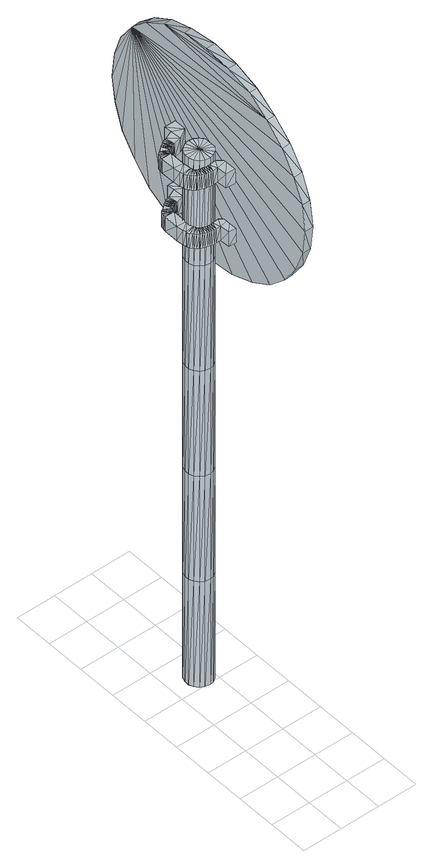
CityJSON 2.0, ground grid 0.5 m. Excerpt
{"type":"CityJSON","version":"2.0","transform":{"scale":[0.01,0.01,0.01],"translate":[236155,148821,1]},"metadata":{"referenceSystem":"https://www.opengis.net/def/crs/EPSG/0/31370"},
"CityObjects":{
"object1":{"type":"GenericCityObject","attributes":{"cluster":3,"mean_distance_to_centroid":0.0411,"new_centroid_x":236154.9,"new_centroid_y":148822.55,"mean_distance_to_camera":6.22,"H1":0,"H2":0,"Z_final":107.35,"cluster2":-1,"proj_x":236153.56,"proj_y":148826.31,"id_line":62766,"bearing_l":70.41,"distance":3.99,"orientation":"right","G_obj":70.41},"geometry":[{"type":"MultiSurface","lod":"2","boundaries":[[[0,1,2]],[[2,1,3]],[[3,1,4]],[[4,1,5]],[[5,1,6]],[[1,7,6]],[[1,8,7]],[[1,9,8]],[[1,10,9]],[[1,11,10]],[[1,12,11]],[[1,13,12]],[[1,14,13]],[[15,14,1]],[[16,15,1]],[[17,16,1]],[[18,17,1]],[[0,18,1]],[[19,20,0]],[[19,0,2]],[[21,19,2]],[[21,2,3]],[[21,3,22]],[[22,3,4]],[[22,4,23]],[[23,4,5]],[[23,5,24]],[[24,5,6]],[[24,6,25]],[[25,6,7]],[[25,7,26]],[[26,7,8]],[[26,8,27]],[[8,9,27]],[[27,9,28]],[[9,10,28]],[[10,29,28]],[[10,11,29]],[[11,30,29]],[[11,12,30]],[[30,12,31]],[[31,12,13]],[[31,13,32]],[[32,13,14]],[[32,14,33]],[[33,14,15]],[[33,15,34]],[[34,15,16]],[[34,16,35]],[[35,16,17]],[[36,35,17]],[[18,36,17]],[[20,36,18]],[[20,18,0]],[[37,38,20]],[[37,20,19]],[[39,37,19]],[[21,39,19]],[[39,21,40]],[[40,21,22]],[[40,22,41]],[[41,22,23]],[[41,23,42]],[[42,23,24]],[[42,24,43]],[[43,24,25]],[[43,25,44]],[[44,25,26]],[[26,45,44]],[[26,27,45]],[[27,46,45]],[[27,28,46]],[[28,47,46]],[[28,29,47]],[[47,29,48]],[[29,30,48]],[[48,30,49]],[[49,30,31]],[[49,31,50]],[[50,31,32]],[[50,32,51]],[[51,32,33]],[[51,33,52]],[[52,33,34]],[[52,34,53]],[[53,34,35]],[[54,53,35]],[[54,35,36]],[[38,54,36]],[[38,36,20]],[[55,56,38]],[[55,38,37]],[[57,55,37]],[[57,37,39]],[[57,39,58]],[[58,39,40]],[[58,40,59]],[[59,40,41]],[[59,41,60]],[[60,41,42]],[[60,42,61]],[[61,42,43]],[[61,43,62]],[[62,43,44]],[[44,63,62]],[[44,45,63]],[[45,64,63]],[[45,46,64]],[[46,65,64]],[[46,47,65]],[[47,66,65]],[[47,48,66]],[[66,48,67]],[[67,48,49]],[[67,49,68]],[[68,49,50]],[[68,50,69]],[[69,50,51]],[[69,51,70]],[[70,51,52]],[[70,52,71]],[[71,52,53]],[[72,71,53]],[[72,53,54]],[[56,72,54]],[[56,54,38]],[[73,74,56]],[[73,56,55]],[[75,73,55]],[[75,55,57]],[[75,57,76]],[[76,57,58]],[[76,58,77]],[[77,58,59]],[[77,59,78]],[[78,59,60]],[[78,60,79]],[[79,60,61]],[[79,61,80]],[[80,61,62]],[[62,81,80]],[[62,63,81]],[[63,82,81]],[[63,64,82]],[[64,83,82]],[[64,65,83]],[[65,84,83]],[[65,66,84]],[[84,66,85]],[[85,66,67]],[[85,67,86]],[[86,67,68]],[[86,68,87]],[[87,68,69]],[[87,69,88]],[[88,69,70]],[[88,70,89]],[[89,70,71]],[[90,89,71]],[[90,71,72]],[[74,90,72]],[[74,72,56]],[[91,92,74]],[[91,74,73]],[[93,91,73]],[[93,73,75]],[[93,75,94]],[[94,75,76]],[[94,76,95]],[[95,76,77]],[[95,77,96]],[[96,77,78]],[[96,78,97]],[[97,78,79]],[[97,79,98]],[[98,79,80]],[[80,99,98]],[[80,81,99]],[[81,100,99]],[[81,82,100]],[[82,101,100]],[[82,83,101]],[[83,102,101]],[[83,84,102]],[[102,84,103]],[[103,84,85]],[[103,85,104]],[[104,85,86]],[[104,86,105]],[[105,86,87]],[[105,87,106]],[[106,87,88]],[[106,88,107]],[[107,88,89]],[[108,107,89]],[[108,89,90]],[[92,108,90]],[[92,90,74]],[[92,91,109]],[[91,93,109]],[[93,94,109]],[[94,95,109]],[[95,96,109]],[[109,96,97]],[[109,97,98]],[[109,98,99]],[[109,99,100]],[[109,100,101]],[[109,101,102]],[[109,102,103]],[[109,103,104]],[[105,109,104]],[[106,109,105]],[[107,109,106]],[[108,109,107]],[[92,109,108]],[[110,111,112]],[[113,112,114]],[[115,112,113]],[[116,112,115]],[[117,112,116]],[[118,112,117]],[[119,112,118]],[[120,112,119]],[[121,112,120]],[[122,112,121]],[[122,123,112]],[[123,110,112]],[[111,124,112]],[[124,125,112]],[[125,126,112]],[[126,127,112]],[[127,128,112]],[[128,129,112]],[[129,130,112]],[[130,131,112]],[[112,131,132]],[[131,133,132]],[[131,134,133]],[[133,134,135]],[[133,135,136]],[[135,137,136]],[[133,136,138]],[[136,139,138]],[[136,137,139]],[[137,140,139]],[[137,135,140]],[[135,141,140]],[[135,134,141]],[[134,142,141]],[[134,131,142]],[[131,143,142]],[[131,130,143]],[[143,130,144]],[[144,130,129]],[[144,129,145]],[[145,129,128]],[[145,128,146]],[[146,127,147]],[[147,127,126]],[[147,126,148]],[[148,126,125]],[[148,125,149]],[[149,125,124]],[[150,149,124]],[[150,124,111]],[[151,150,111]],[[151,111,110]],[[152,151,110]],[[152,110,123]],[[146,128,127]],[[153,123,122]],[[154,153,122]],[[154,122,121]],[[155,154,121]],[[155,121,120]],[[156,155,120]],[[156,120,119]],[[157,156,119]],[[157,119,118]],[[157,118,158]],[[158,118,117]],[[158,117,159]],[[153,152,123]],[[159,117,116]],[[159,116,160]],[[160,116,115]],[[160,115,161]],[[161,115,113]],[[161,113,162]],[[162,113,114]],[[162,114,163]],[[163,114,112]],[[163,112,164]],[[164,112,132]],[[132,165,164]],[[132,133,165]],[[133,138,165]],[[138,139,140]],[[161,162,163]],[[160,161,163]],[[159,160,163]],[[158,159,163]],[[157,158,163]],[[156,157,163]],[[155,156,163]],[[154,155,163]],[[153,154,163]],[[153,163,152]],[[152,163,151]],[[151,163,150]],[[150,163,149]],[[149,163,148]],[[148,163,147]],[[147,163,146]],[[146,163,145]],[[145,163,144]],[[144,163,143]],[[143,163,142]],[[163,164,142]],[[142,164,165]],[[142,165,141]],[[165,140,141]],[[165,138,140]],[[166,167,168]],[[168,167,169]],[[170,168,169]],[[170,169,171]],[[170,171,172]],[[172,171,173]],[[172,173,174]],[[174,173,175]],[[174,175,176]],[[176,175,177]],[[176,177,178]],[[178,177,179]],[[178,179,180]],[[180,179,181]],[[180,181,182]],[[182,181,183]],[[182,183,184]],[[184,183,185]],[[184,185,186]],[[186,185,187]],[[186,187,188]],[[188,187,189]],[[188,189,190]],[[190,189,191]],[[192,190,191]],[[192,191,193]],[[194,192,193]],[[194,193,195]],[[196,194,195]],[[196,195,197]],[[198,196,197]],[[198,197,199]],[[200,198,199]],[[200,199,201]],[[202,200,201]],[[202,201,203]],[[204,202,203]],[[204,203,205]],[[206,204,205]],[[206,205,207]],[[208,206,207]],[[208,207,209]],[[210,208,209]],[[210,209,211]],[[212,210,211]],[[212,211,213]],[[214,212,213]],[[214,213,215]],[[216,214,215]],[[216,215,217]],[[216,217,218]],[[218,217,219]],[[218,219,220]],[[220,219,221]],[[220,221,222]],[[222,221,223]],[[222,223,224]],[[224,223,225]],[[224,225,226]],[[226,225,227]],[[226,227,228]],[[228,227,229]],[[228,229,230]],[[230,229,231]],[[230,231,232]],[[232,231,233]],[[232,233,234]],[[234,233,235]],[[234,235,236]],[[236,235,237]],[[236,237,238]],[[238,237,239]],[[240,238,239]],[[240,239,241]],[[240,241,242]],[[242,241,243]],[[243,244,242]],[[243,245,244]],[[244,245,246]],[[246,245,247]],[[246,247,248]],[[248,247,249]],[[248,249,250]],[[250,249,251]],[[250,251,252]],[[252,251,253]],[[252,253,254]],[[254,253,255]],[[254,255,256]],[[256,255,257]],[[256,257,258]],[[258,257,259]],[[258,259,260]],[[260,259,261]],[[260,261,262]],[[262,261,263]],[[262,263,264]],[[264,263,265]],[[264,265,266]],[[266,265,267]],[[266,267,268]],[[268,267,269]],[[269,270,268]],[[269,271,270]],[[271,272,270]],[[271,273,272]],[[273,274,272]],[[273,275,274]],[[275,276,274]],[[275,277,276]],[[277,278,276]],[[277,279,278]],[[279,280,278]],[[279,281,280]],[[281,282,280]],[[281,283,282]],[[283,284,282]],[[283,285,284]],[[285,286,284]],[[285,287,286]],[[287,288,286]],[[287,289,288]],[[289,290,288]],[[289,291,290]],[[290,291,292]],[[292,291,293]],[[292,293,294]],[[294,293,295]],[[294,295,296]],[[296,295,297]],[[296,297,298]],[[298,297,299]],[[298,299,300]],[[300,299,301]],[[300,301,302]],[[302,301,303]],[[302,303,304]],[[304,303,305]],[[304,305,306]],[[306,305,307]],[[306,307,308]],[[308,307,309]],[[308,309,310]],[[310,309,311]],[[310,311,312]],[[312,311,313]],[[313,166,312]],[[313,167,166]],[[169,167,313]],[[169,313,171]],[[171,313,311]],[[173,171,311]],[[173,311,309]],[[175,173,309]],[[175,309,307]],[[177,175,307]],[[177,307,305]],[[179,177,305]],[[179,305,303]],[[181,179,303]],[[181,303,301]],[[183,181,301]],[[183,301,299]],[[183,299,297]],[[185,183,297]],[[185,297,295]],[[187,185,295]],[[187,295,293]],[[189,187,293]],[[189,293,291]],[[189,291,289]],[[189,289,287]],[[191,189,287]],[[191,287,285]],[[193,191,285]],[[195,193,285]],[[195,285,283]],[[197,195,283]],[[199,197,283]],[[201,199,283]],[[201,283,281]],[[203,201,281]],[[205,203,281]],[[205,281,279]],[[205,279,207]],[[207,279,209]],[[209,279,277]],[[209,277,211]],[[211,277,275]],[[211,275,213]],[[213,275,273]],[[213,273,215]],[[215,273,271]],[[215,271,217]],[[217,271,219]],[[219,271,269]],[[219,269,221]],[[221,269,223]],[[223,269,267]],[[223,267,225]],[[225,267,265]],[[225,265,227]],[[227,265,263]],[[227,263,229]],[[229,263,261]],[[229,261,231]],[[231,261,259]],[[231,259,257]],[[231,257,233]],[[233,257,255]],[[233,255,235]],[[235,255,253]],[[235,253,237]],[[253,251,237]],[[237,251,249]],[[237,249,239]],[[249,247,239]],[[239,247,245]],[[239,245,241]],[[241,245,243]],[[240,242,244]],[[168,312,166]],[[170,312,168]],[[170,310,312]],[[172,310,170]],[[172,308,310]],[[174,308,172]],[[174,306,308]],[[176,306,174]],[[176,304,306]],[[178,304,176]],[[178,302,304]],[[180,302,178]],[[180,300,302]],[[182,300,180]],[[182,298,300]],[[182,296,298]],[[184,296,182]],[[184,294,296]],[[186,294,184]],[[186,292,294]],[[188,292,186]],[[188,290,292]],[[188,288,290]],[[188,286,288]],[[190,286,188]],[[190,284,286]],[[192,284,190]],[[194,284,192]],[[194,282,284]],[[196,282,194]],[[198,282,196]],[[200,282,198]],[[200,280,282]],[[202,280,200]],[[204,280,202]],[[204,278,280]],[[204,206,278]],[[206,208,278]],[[208,276,278]],[[208,210,276]],[[210,274,276]],[[210,212,274]],[[212,272,274]],[[212,214,272]],[[214,270,272]],[[214,216,270]],[[216,218,270]],[[218,268,270]],[[218,220,268]],[[220,222,268]],[[222,266,268]],[[222,224,266]],[[224,264,266]],[[224,226,264]],[[226,262,264]],[[226,228,262]],[[228,260,262]],[[228,230,260]],[[230,258,260]],[[230,256,258]],[[230,232,256]],[[232,254,256]],[[232,234,254]],[[234,252,254]],[[234,236,252]],[[252,236,250]],[[236,248,250]],[[236,238,248]],[[248,238,246]],[[238,244,246]],[[238,240,244]],[[314,315,316]],[[316,315,317]],[[318,316,317]],[[318,317,319]],[[318,319,320]],[[320,319,321]],[[320,321,322]],[[322,321,323]],[[322,323,324]],[[324,323,325]],[[324,325,326]],[[326,325,327]],[[326,327,328]],[[328,327,329]],[[328,329,330]],[[330,329,331]],[[330,331,332]],[[332,331,333]],[[332,333,334]],[[334,333,335]],[[334,335,336]],[[336,335,337]],[[336,337,338]],[[338,337,339]],[[340,338,339]],[[340,339,341]],[[342,340,341]],[[342,341,343]],[[344,342,343]],[[344,343,345]],[[346,344,345]],[[346,345,347]],[[348,346,347]],[[348,347,349]],[[350,348,349]],[[350,349,351]],[[352,350,351]],[[352,351,353]],[[354,352,353]],[[354,353,355]],[[356,354,355]],[[356,355,357]],[[358,356,357]],[[358,357,359]],[[360,358,359]],[[360,359,361]],[[362,360,361]],[[362,361,363]],[[364,362,363]],[[364,363,365]],[[364,365,366]],[[366,365,367]],[[366,367,368]],[[368,367,369]],[[368,369,370]],[[370,369,371]],[[370,371,372]],[[372,371,373]],[[372,373,374]],[[374,373,375]],[[374,375,376]],[[376,375,377]],[[376,377,378]],[[378,377,379]],[[378,379,380]],[[380,379,381]],[[380,381,382]],[[382,381,383]],[[382,383,384]],[[384,383,385]],[[384,385,386]],[[386,385,387]],[[388,386,387]],[[388,387,389]],[[388,389,390]],[[390,389,391]],[[391,392,390]],[[391,393,392]],[[392,393,394]],[[394,393,395]],[[394,395,396]],[[396,395,397]],[[396,397,398]],[[398,397,399]],[[398,399,400]],[[400,399,401]],[[400,401,402]],[[402,401,403]],[[402,403,404]],[[404,403,405]],[[404,405,406]],[[406,405,407]],[[406,407,408]],[[408,407,409]],[[408,409,410]],[[410,409,411]],[[410,411,412]],[[412,411,413]],[[412,413,414]],[[414,413,415]],[[414,415,416]],[[416,415,417]],[[417,418,416]],[[417,419,418]],[[419,420,418]],[[419,421,420]],[[421,422,420]],[[421,423,422]],[[423,424,422]],[[423,425,424]],[[425,426,424]],[[425,427,426]],[[427,428,426]],[[427,429,428]],[[429,430,428]],[[429,431,430]],[[431,432,430]],[[431,433,432]],[[433,434,432]],[[433,435,434]],[[435,436,434]],[[435,437,436]],[[437,438,436]],[[437,439,438]],[[438,439,440]],[[440,439,441]],[[440,441,442]],[[442,441,443]],[[442,443,444]],[[444,443,445]],[[444,445,446]],[[446,445,447]],[[446,447,448]],[[448,447,449]],[[448,449,450]],[[450,449,451]],[[450,451,452]],[[452,451,453]],[[452,453,454]],[[454,453,455]],[[454,455,456]],[[456,455,457]],[[456,457,458]],[[458,457,459]],[[458,459,460]],[[460,459,461]],[[461,314,460]],[[461,315,314]],[[317,315,461]],[[317,461,319]],[[319,461,459]],[[321,319,459]],[[321,459,457]],[[323,321,457]],[[323,457,455]],[[325,323,455]],[[325,455,453]],[[327,325,453]],[[327,453,451]],[[329,327,451]],[[329,451,449]],[[331,329,449]],[[331,449,447]],[[331,447,445]],[[333,331,445]],[[333,445,443]],[[335,333,443]],[[335,443,441]],[[337,335,441]],[[337,441,439]],[[337,439,437]],[[337,437,435]],[[339,337,435]],[[339,435,433]],[[341,339,433]],[[343,341,433]],[[343,433,431]],[[345,343,431]],[[347,345,431]],[[349,347,431]],[[349,431,429]],[[351,349,429]],[[353,351,429]],[[353,429,427]],[[353,427,355]],[[355,427,357]],[[357,427,425]],[[357,425,359]],[[359,425,423]],[[359,423,361]],[[361,423,421]],[[361,421,363]],[[363,421,419]],[[363,419,365]],[[365,419,367]],[[367,419,417]],[[367,417,369]],[[369,417,371]],[[371,417,415]],[[371,415,373]],[[373,415,413]],[[373,413,375]],[[375,413,411]],[[375,411,377]],[[377,411,409]],[[377,409,379]],[[379,409,407]],[[379,407,405]],[[379,405,381]],[[381,405,403]],[[381,403,383]],[[383,403,401]],[[383,401,385]],[[401,399,385]],[[385,399,397]],[[385,397,387]],[[397,395,387]],[[387,395,393]],[[387,393,389]],[[389,393,391]],[[388,390,392]],[[316,460,314]],[[318,460,316]],[[318,458,460]],[[320,458,318]],[[320,456,458]],[[322,456,320]],[[322,454,456]],[[324,454,322]],[[324,452,454]],[[326,452,324]],[[326,450,452]],[[328,450,326]],[[328,448,450]],[[330,448,328]],[[330,446,448]],[[330,444,446]],[[332,444,330]],[[332,442,444]],[[334,442,332]],[[334,440,442]],[[336,440,334]],[[336,438,440]],[[336,436,438]],[[336,434,436]],[[338,434,336]],[[338,432,434]],[[340,432,338]],[[342,432,340]],[[342,430,432]],[[344,430,342]],[[346,430,344]],[[348,430,346]],[[348,428,430]],[[350,428,348]],[[352,428,350]],[[352,426,428]],[[352,354,426]],[[354,356,426]],[[356,424,426]],[[356,358,424]],[[358,422,424]],[[358,360,422]],[[360,420,422]],[[360,362,420]],[[362,418,420]],[[362,364,418]],[[364,366,418]],[[366,416,418]],[[366,368,416]],[[368,370,416]],[[370,414,416]],[[370,372,414]],[[372,412,414]],[[372,374,412]],[[374,410,412]],[[374,376,410]],[[376,408,410]],[[376,378,408]],[[378,406,408]],[[378,404,406]],[[378,380,404]],[[380,402,404]],[[380,382,402]],[[382,400,402]],[[382,384,400]],[[400,384,398]],[[384,396,398]],[[384,386,396]],[[396,386,394]],[[386,392,394]],[[386,388,392]]]}]}
},
"vertices":[
[36,232,1],[36,215,1],[30,231,1],[25,228,1],[21,224,1],[19,218,1],[19,212,1],[21,207,1],[25,202,1],[30,199,1],[36,198,1],[41,199,1],[46,202,1],[50,207,1],[52,212,1],[52,218,1],[50,224,1],[46,228,1],[41,231,1],[30,231,150],[36,232,150],[25,228,150],[21,224,150],[19,218,150],[19,212,150],[21,207,150],[25,202,150],[30,199,150],[36,198,150],[41,199,150],[46,202,150],[50,207,150],[52,212,150],[52,218,150],[50,224,150],[46,228,150],[41,231,150],[30,231,299],[36,232,299],[25,228,299],[21,224,299],[19,218,299],[19,212,299],[21,207,299],[25,202,299],[30,199,299],[36,198,299],[41,199,299],[46,202,299],[50,207,299],[52,212,299],[52,218,299],[50,224,299],[46,228,299],[41,231,299],[30,231,448],[36,232,448],[25,228,448],[21,224,448],[19,218,448],[19,212,448],[21,207,448],[25,202,448],[30,199,448],[36,198,448],[41,199,448],[46,202,448],[50,207,448],[52,212,448],[52,218,448],[50,224,448],[46,228,448],[41,231,448],[30,231,597],[36,232,597],[25,228,597],[21,224,597],[19,218,597],[19,212,597],[21,207,597],[25,202,597],[30,199,597],[36,198,597],[41,199,597],[46,202,597],[50,207,597],[52,212,597],[52,218,597],[50,224,597],[46,228,597],[41,231,597],[30,231,746],[36,232,746],[25,228,746],[21,224,746],[19,218,746],[19,212,746],[21,207,746],[25,202,746],[30,199,746],[36,198,746],[41,199,746],[46,202,746],[50,207,746],[52,212,746],[52,218,746],[50,224,746],[46,228,746],[41,231,746],[36,215,746],[53,152,593],[53,124,610],[49,336,822],[50,365,763],[49,354,794],[50,369,728],[51,365,694],[51,354,662],[52,336,634],[52,313,610],[53,285,593],[53,253,581],[53,218,577],[53,184,581],[53,101,634],[52,83,662],[52,71,694],[51,67,728],[51,71,763],[50,83,794],[50,101,822],[49,124,846],[48,313,846],[48,285,864],[49,152,864],[48,184,875],[48,253,875],[48,218,879],[58,253,875],[59,218,879],[59,184,875],[59,152,864],[59,124,846],[60,101,823],[61,83,795],[61,71,763],[62,67,728],[62,71,694],[63,83,662],[63,101,634],[64,124,611],[64,152,593],[64,184,581],[64,218,577],[64,253,581],[63,285,593],[63,313,611],[62,336,634],[62,354,662],[61,365,694],[61,369,728],[60,365,763],[60,354,795],[59,336,823],[59,313,846],[59,285,864],[57,270,652],[57,270,632],[40,270,652],[40,270,632],[41,261,652],[41,261,632],[30,256,652],[30,256,632],[28,256,652],[28,256,632],[26,255,652],[26,255,632],[24,254,652],[24,254,632],[23,253,652],[23,253,632],[21,252,652],[21,252,632],[19,251,652],[19,251,632],[18,250,652],[18,250,632],[13,246,652],[13,246,632],[11,245,652],[11,245,632],[10,244,652],[10,244,632],[9,242,652],[9,242,632],[9,241,652],[9,241,632],[8,239,652],[8,239,632],[8,237,652],[8,237,632],[8,236,652],[8,236,632],[8,218,652],[8,218,632],[9,209,652],[9,209,632],[10,206,652],[10,206,632],[10,204,652],[10,204,632],[11,201,652],[11,201,632],[13,199,652],[13,199,632],[14,198,652],[14,198,632],[16,196,652],[16,196,632],[18,194,652],[18,194,632],[19,194,652],[19,194,632],[21,193,652],[21,193,632],[23,192,652],[23,192,632],[26,191,652],[26,191,632],[28,190,652],[28,190,632],[31,190,652],[31,190,632],[33,189,652],[33,189,632],[36,189,652],[36,189,632],[42,189,652],[42,189,632],[43,177,652],[43,177,632],[57,176,652],[57,176,632],[57,192,652],[57,192,632],[47,199,652],[47,199,632],[39,198,652],[39,198,632],[37,198,652],[37,198,632],[36,198,652],[36,198,632],[34,198,652],[34,198,632],[32,199,652],[32,199,632],[31,199,652],[31,199,632],[29,199,652],[29,199,632],[27,200,652],[27,200,632],[26,200,652],[26,200,632],[24,201,652],[24,201,632],[23,202,652],[23,202,632],[22,203,652],[22,203,632],[22,204,652],[22,204,632],[21,206,652],[21,206,632],[21,207,652],[21,207,632],[20,217,652],[20,217,632],[20,236,652],[20,236,632],[20,237,652],[20,237,632],[20,238,652],[20,238,632],[21,239,652],[21,239,632],[21,240,652],[21,240,632],[22,241,652],[22,241,632],[23,241,652],[23,241,632],[24,242,652],[24,242,632],[25,243,652],[25,243,632],[26,243,652],[26,243,632],[27,244,652],[27,244,632],[28,244,652],[28,244,632],[30,244,652],[30,244,632],[31,245,652],[31,245,632],[32,245,652],[32,245,632],[42,247,652],[42,247,632],[54,254,652],[54,254,632],[53,270,737],[53,270,717],[36,270,737],[36,270,717],[37,261,737],[37,261,717],[26,256,737],[26,256,717],[24,256,737],[24,256,717],[22,255,737],[22,255,717],[20,254,737],[20,254,717],[19,253,737],[19,253,717],[17,252,737],[17,252,717],[15,251,737],[15,251,717],[14,250,737],[14,250,717],[9,246,737],[9,246,717],[7,245,737],[7,245,717],[6,244,737],[6,244,717],[5,242,737],[5,242,717],[5,241,737],[5,241,717],[4,239,737],[4,239,717],[4,237,737],[4,237,717],[4,236,737],[4,236,717],[4,218,737],[4,218,717],[5,209,737],[5,209,717],[6,206,737],[6,206,717],[6,204,737],[6,204,717],[7,201,737],[7,201,717],[9,199,737],[9,199,717],[10,198,737],[10,198,717],[12,196,737],[12,196,717],[14,194,737],[14,194,717],[15,194,737],[15,194,717],[17,193,737],[17,193,717],[19,192,737],[19,192,717],[22,191,737],[22,191,717],[24,190,737],[24,190,717],[27,190,737],[27,190,717],[29,189,737],[29,189,717],[32,189,737],[32,189,717],[38,189,737],[38,189,717],[39,177,737],[39,177,717],[53,176,737],[53,176,717],[53,192,737],[53,192,717],[43,199,737],[43,199,717],[35,198,737],[35,198,717],[33,198,737],[33,198,717],[32,198,737],[32,198,717],[30,198,737],[30,198,717],[28,199,737],[28,199,717],[26,199,737],[26,199,717],[25,199,737],[25,199,717],[23,200,737],[23,200,717],[22,200,737],[22,200,717],[20,201,737],[20,201,717],[19,202,737],[19,202,717],[18,203,737],[18,203,717],[18,204,737],[18,204,717],[17,206,737],[17,206,717],[17,207,737],[17,207,717],[16,217,737],[16,217,717],[16,236,737],[16,236,717],[16,237,737],[16,237,717],[16,238,737],[16,238,717],[17,239,737],[17,239,717],[17,240,737],[17,240,717],[18,241,737],[18,241,717],[19,241,737],[19,241,717],[20,242,737],[20,242,717],[21,243,737],[21,243,717],[22,243,737],[22,243,717],[23,244,737],[23,244,717],[24,244,737],[24,244,717],[26,244,737],[26,244,717],[27,245,737],[27,245,717],[28,245,737],[28,245,717],[38,247,737],[38,247,717],[50,254,737],[50,254,717]
]}
